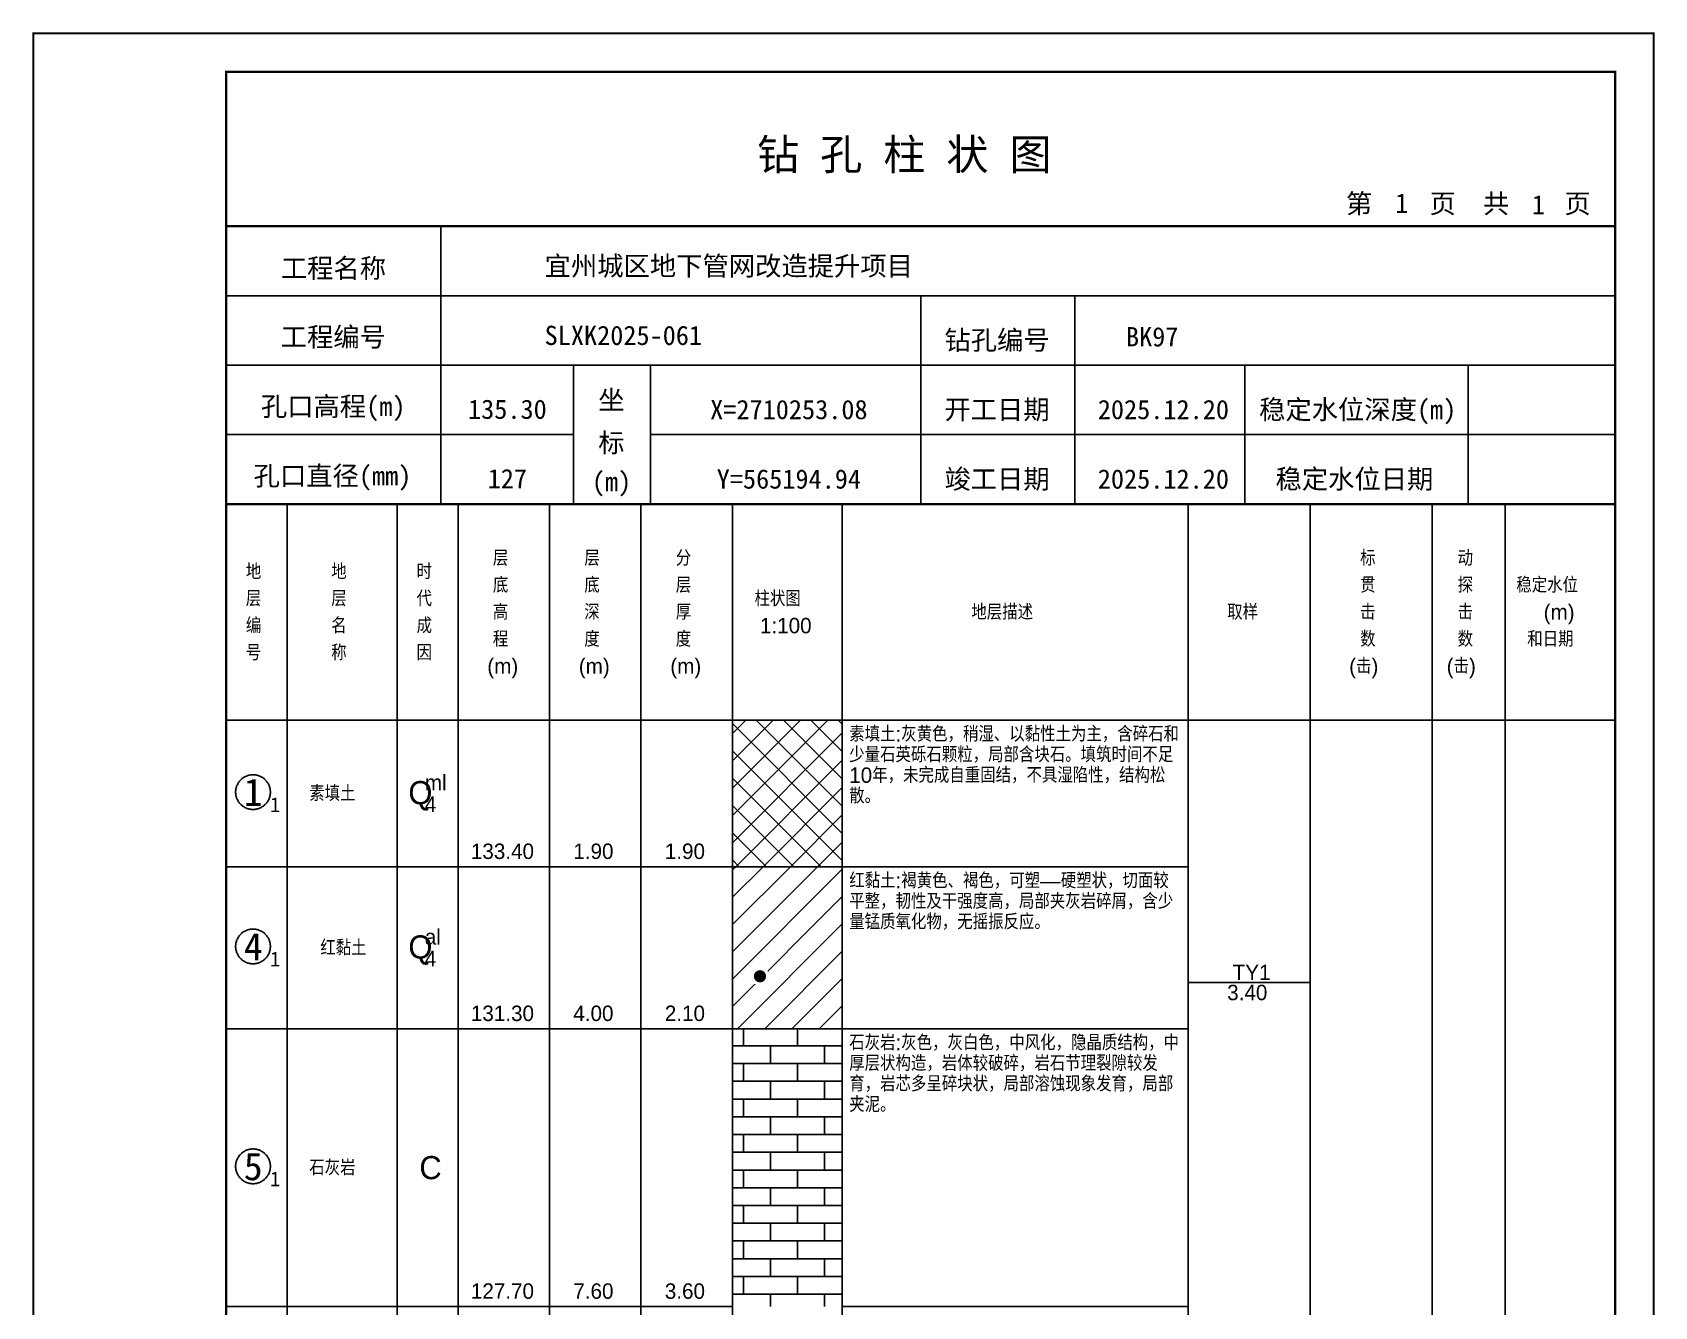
# Model space of a CAD drawing. Header units: millimetres. Extents: x 12489 to 89920, y 4630 to 4927.
# Drawn here: x 33609.3 to 33819.6, y 4761.7 to 4926.8 of the extents above; entities that cross this region are included whole.
import ezdxf
from ezdxf.enums import TextEntityAlignment as Align

# ---------------------------------------------------------------- set-up
doc = ezdxf.new("R2010")
doc.units = ezdxf.units.MM
doc.layers.add('GICAD_QUYANG', color=7, linetype='Continuous')
doc.layers.add('ZZT_TC', color=7, linetype='Continuous')
doc.styles.add('成果图图块', font='', dxfattribs={"height": 2.5})
doc.styles.add('成果图模板', font='')
doc.styles.add('成果图模板标题', font='simhei.ttf')
doc.styles.add('成果图表体', font='Comfont.shx', dxfattribs={"height": 2, "bigfont": 'Hztxt12a.shx'})
doc.styles.get('成果图图块').set_extended_font_data('FangSong_GB2312')
doc.styles.get('成果图模板').set_extended_font_data('FangSong_GB2312')

# ---------------------------------------------------------------- blocks, each defined once
blk = doc.blocks.new('DCBH-1-1-1144', base_point=(0.3, -0.11))
at = {"layer": 'ZZT_TC', "color": 7}
blk.add_polyline3d([(-0.19, 2.31, 0), (-0.3, 2.31, 0), (-0.41, 2.3, 0), (-0.52, 2.29, 0), (-0.63, 2.27, 0), (-0.73, 2.24, 0), (-0.84, 2.21, 0), (-0.95, 2.18, 0), (-1.05, 2.14, 0), (-1.15, 2.09, 0), (-1.25, 2.04, 0), (-1.35, 1.99, 0), (-1.44, 1.93, 0), (-1.53, 1.87, 0), (-1.62, 1.8, 0), (-1.7, 1.73, 0), (-1.78, 1.65, 0), (-1.86, 1.57, 0), (-1.93, 1.49, 0), (-2, 1.4, 0), (-2.06, 1.31, 0), (-2.12, 1.22, 0), (-2.17, 1.12, 0), (-2.22, 1.02, 0), (-2.27, 0.92, 0), (-2.31, 0.82, 0), (-2.34, 0.71, 0), (-2.37, 0.61, 0), (-2.4, 0.5, 0), (-2.41, 0.39, 0), (-2.43, 0.28, 0), (-2.44, 0.17, 0), (-2.44, 0.06, 0), (-2.44, -0.05, 0), (-2.43, -0.16, 0), (-2.41, -0.27, 0), (-2.4, -0.38, 0), (-2.37, -0.49, 0), (-2.34, -0.6, 0), (-2.31, -0.7, 0), (-2.27, -0.8, 0), (-2.22, -0.9, 0), (-2.17, -1, 0), (-2.12, -1.1, 0), (-2.06, -1.19, 0), (-2, -1.28, 0), (-1.93, -1.37, 0), (-1.86, -1.45, 0), (-1.78, -1.53, 0), (-1.7, -1.61, 0), (-1.62, -1.68, 0), (-1.53, -1.75, 0), (-1.44, -1.81, 0), (-1.35, -1.87, 0), (-1.25, -1.93, 0), (-1.15, -1.98, 0), (-1.05, -2.02, 0), (-0.95, -2.06, 0), (-0.84, -2.1, 0), (-0.73, -2.13, 0), (-0.63, -2.15, 0), (-0.52, -2.17, 0), (-0.41, -2.18, 0), (-0.3, -2.19, 0), (-0.19, -2.19, 0), (-0.08, -2.19, 0), (0.03, -2.18, 0), (0.14, -2.17, 0), (0.25, -2.15, 0), (0.36, -2.13, 0), (0.47, -2.1, 0), (0.57, -2.06, 0), (0.67, -2.02, 0), (0.77, -1.98, 0), (0.87, -1.93, 0), (0.97, -1.87, 0), (1.06, -1.81, 0), (1.15, -1.75, 0), (1.24, -1.68, 0), (1.32, -1.61, 0), (1.4, -1.53, 0), (1.48, -1.45, 0), (1.55, -1.37, 0), (1.62, -1.28, 0), (1.68, -1.19, 0), (1.74, -1.1, 0), (1.8, -1, 0), (1.85, -0.9, 0), (1.89, -0.8, 0), (1.93, -0.7, 0), (1.97, -0.6, 0), (2, -0.49, 0), (2.02, -0.38, 0), (2.04, -0.27, 0), (2.05, -0.16, 0), (2.06, -0.05, 0), (2.06, 0.06, 0), (2.06, 0.17, 0), (2.05, 0.28, 0), (2.04, 0.39, 0), (2.02, 0.5, 0), (2, 0.61, 0), (1.97, 0.71, 0), (1.93, 0.82, 0), (1.89, 0.92, 0), (1.85, 1.02, 0), (1.8, 1.12, 0), (1.74, 1.22, 0), (1.68, 1.31, 0), (1.62, 1.4, 0), (1.55, 1.49, 0), (1.48, 1.57, 0), (1.4, 1.65, 0), (1.32, 1.73, 0), (1.24, 1.8, 0), (1.15, 1.87, 0), (1.06, 1.93, 0), (0.97, 1.99, 0), (0.87, 2.04, 0), (0.77, 2.09, 0), (0.67, 2.14, 0), (0.57, 2.18, 0), (0.47, 2.21, 0), (0.36, 2.24, 0), (0.25, 2.27, 0), (0.14, 2.29, 0), (0.03, 2.3, 0), (-0.08, 2.31, 0), (-0.19, 2.31, 0)], dxfattribs=at)
at = {"style": '成果图图块'}
blk.add_text('1', height=3.57, dxfattribs=at).set_placement((-0.16, -1.74), align=Align.CENTER)
blk.add_text('1', height=1.91, dxfattribs=at).set_placement((2.03, -2.53))
blk = doc.blocks.new('DCBH-1-1-1145', base_point=(0.3, -0.11))
at = {"layer": 'ZZT_TC', "color": 7}
blk.add_polyline3d([(-0.19, 2.31, 0), (-0.3, 2.31, 0), (-0.41, 2.3, 0), (-0.52, 2.29, 0), (-0.63, 2.27, 0), (-0.73, 2.24, 0), (-0.84, 2.21, 0), (-0.95, 2.18, 0), (-1.05, 2.14, 0), (-1.15, 2.09, 0), (-1.25, 2.04, 0), (-1.35, 1.99, 0), (-1.44, 1.93, 0), (-1.53, 1.87, 0), (-1.62, 1.8, 0), (-1.7, 1.73, 0), (-1.78, 1.65, 0), (-1.86, 1.57, 0), (-1.93, 1.49, 0), (-2, 1.4, 0), (-2.06, 1.31, 0), (-2.12, 1.22, 0), (-2.17, 1.12, 0), (-2.22, 1.02, 0), (-2.27, 0.92, 0), (-2.31, 0.82, 0), (-2.34, 0.71, 0), (-2.37, 0.61, 0), (-2.4, 0.5, 0), (-2.41, 0.39, 0), (-2.43, 0.28, 0), (-2.44, 0.17, 0), (-2.44, 0.06, 0), (-2.44, -0.05, 0), (-2.43, -0.16, 0), (-2.41, -0.27, 0), (-2.4, -0.38, 0), (-2.37, -0.49, 0), (-2.34, -0.6, 0), (-2.31, -0.7, 0), (-2.27, -0.8, 0), (-2.22, -0.9, 0), (-2.17, -1, 0), (-2.12, -1.1, 0), (-2.06, -1.19, 0), (-2, -1.28, 0), (-1.93, -1.37, 0), (-1.86, -1.45, 0), (-1.78, -1.53, 0), (-1.7, -1.61, 0), (-1.62, -1.68, 0), (-1.53, -1.75, 0), (-1.44, -1.81, 0), (-1.35, -1.87, 0), (-1.25, -1.93, 0), (-1.15, -1.98, 0), (-1.05, -2.02, 0), (-0.95, -2.06, 0), (-0.84, -2.1, 0), (-0.73, -2.13, 0), (-0.63, -2.15, 0), (-0.52, -2.17, 0), (-0.41, -2.18, 0), (-0.3, -2.19, 0), (-0.19, -2.19, 0), (-0.08, -2.19, 0), (0.03, -2.18, 0), (0.14, -2.17, 0), (0.25, -2.15, 0), (0.36, -2.13, 0), (0.47, -2.1, 0), (0.57, -2.06, 0), (0.67, -2.02, 0), (0.77, -1.98, 0), (0.87, -1.93, 0), (0.97, -1.87, 0), (1.06, -1.81, 0), (1.15, -1.75, 0), (1.24, -1.68, 0), (1.32, -1.61, 0), (1.4, -1.53, 0), (1.48, -1.45, 0), (1.55, -1.37, 0), (1.62, -1.28, 0), (1.68, -1.19, 0), (1.74, -1.1, 0), (1.8, -1, 0), (1.85, -0.9, 0), (1.89, -0.8, 0), (1.93, -0.7, 0), (1.97, -0.6, 0), (2, -0.49, 0), (2.02, -0.38, 0), (2.04, -0.27, 0), (2.05, -0.16, 0), (2.06, -0.05, 0), (2.06, 0.06, 0), (2.06, 0.17, 0), (2.05, 0.28, 0), (2.04, 0.39, 0), (2.02, 0.5, 0), (2, 0.61, 0), (1.97, 0.71, 0), (1.93, 0.82, 0), (1.89, 0.92, 0), (1.85, 1.02, 0), (1.8, 1.12, 0), (1.74, 1.22, 0), (1.68, 1.31, 0), (1.62, 1.4, 0), (1.55, 1.49, 0), (1.48, 1.57, 0), (1.4, 1.65, 0), (1.32, 1.73, 0), (1.24, 1.8, 0), (1.15, 1.87, 0), (1.06, 1.93, 0), (0.97, 1.99, 0), (0.87, 2.04, 0), (0.77, 2.09, 0), (0.67, 2.14, 0), (0.57, 2.18, 0), (0.47, 2.21, 0), (0.36, 2.24, 0), (0.25, 2.27, 0), (0.14, 2.29, 0), (0.03, 2.3, 0), (-0.08, 2.31, 0), (-0.19, 2.31, 0)], dxfattribs=at)
at = {"style": '成果图图块'}
blk.add_text('4', height=3.57, dxfattribs=at).set_placement((-0.16, -1.74), align=Align.CENTER)
blk.add_text('1', height=1.91, dxfattribs=at).set_placement((2.03, -2.53))
blk = doc.blocks.new('DCBH-1-1-1146', base_point=(0.3, -0.11))
at = {"layer": 'ZZT_TC', "color": 7}
blk.add_polyline3d([(-0.19, 2.31, 0), (-0.3, 2.31, 0), (-0.41, 2.3, 0), (-0.52, 2.29, 0), (-0.63, 2.27, 0), (-0.73, 2.24, 0), (-0.84, 2.21, 0), (-0.95, 2.18, 0), (-1.05, 2.14, 0), (-1.15, 2.09, 0), (-1.25, 2.04, 0), (-1.35, 1.99, 0), (-1.44, 1.93, 0), (-1.53, 1.87, 0), (-1.62, 1.8, 0), (-1.7, 1.73, 0), (-1.78, 1.65, 0), (-1.86, 1.57, 0), (-1.93, 1.49, 0), (-2, 1.4, 0), (-2.06, 1.31, 0), (-2.12, 1.22, 0), (-2.17, 1.12, 0), (-2.22, 1.02, 0), (-2.27, 0.92, 0), (-2.31, 0.82, 0), (-2.34, 0.71, 0), (-2.37, 0.61, 0), (-2.4, 0.5, 0), (-2.41, 0.39, 0), (-2.43, 0.28, 0), (-2.44, 0.17, 0), (-2.44, 0.06, 0), (-2.44, -0.05, 0), (-2.43, -0.16, 0), (-2.41, -0.27, 0), (-2.4, -0.38, 0), (-2.37, -0.49, 0), (-2.34, -0.6, 0), (-2.31, -0.7, 0), (-2.27, -0.8, 0), (-2.22, -0.9, 0), (-2.17, -1, 0), (-2.12, -1.1, 0), (-2.06, -1.19, 0), (-2, -1.28, 0), (-1.93, -1.37, 0), (-1.86, -1.45, 0), (-1.78, -1.53, 0), (-1.7, -1.61, 0), (-1.62, -1.68, 0), (-1.53, -1.75, 0), (-1.44, -1.81, 0), (-1.35, -1.87, 0), (-1.25, -1.93, 0), (-1.15, -1.98, 0), (-1.05, -2.02, 0), (-0.95, -2.06, 0), (-0.84, -2.1, 0), (-0.73, -2.13, 0), (-0.63, -2.15, 0), (-0.52, -2.17, 0), (-0.41, -2.18, 0), (-0.3, -2.19, 0), (-0.19, -2.19, 0), (-0.08, -2.19, 0), (0.03, -2.18, 0), (0.14, -2.17, 0), (0.25, -2.15, 0), (0.36, -2.13, 0), (0.47, -2.1, 0), (0.57, -2.06, 0), (0.67, -2.02, 0), (0.77, -1.98, 0), (0.87, -1.93, 0), (0.97, -1.87, 0), (1.06, -1.81, 0), (1.15, -1.75, 0), (1.24, -1.68, 0), (1.32, -1.61, 0), (1.4, -1.53, 0), (1.48, -1.45, 0), (1.55, -1.37, 0), (1.62, -1.28, 0), (1.68, -1.19, 0), (1.74, -1.1, 0), (1.8, -1, 0), (1.85, -0.9, 0), (1.89, -0.8, 0), (1.93, -0.7, 0), (1.97, -0.6, 0), (2, -0.49, 0), (2.02, -0.38, 0), (2.04, -0.27, 0), (2.05, -0.16, 0), (2.06, -0.05, 0), (2.06, 0.06, 0), (2.06, 0.17, 0), (2.05, 0.28, 0), (2.04, 0.39, 0), (2.02, 0.5, 0), (2, 0.61, 0), (1.97, 0.71, 0), (1.93, 0.82, 0), (1.89, 0.92, 0), (1.85, 1.02, 0), (1.8, 1.12, 0), (1.74, 1.22, 0), (1.68, 1.31, 0), (1.62, 1.4, 0), (1.55, 1.49, 0), (1.48, 1.57, 0), (1.4, 1.65, 0), (1.32, 1.73, 0), (1.24, 1.8, 0), (1.15, 1.87, 0), (1.06, 1.93, 0), (0.97, 1.99, 0), (0.87, 2.04, 0), (0.77, 2.09, 0), (0.67, 2.14, 0), (0.57, 2.18, 0), (0.47, 2.21, 0), (0.36, 2.24, 0), (0.25, 2.27, 0), (0.14, 2.29, 0), (0.03, 2.3, 0), (-0.08, 2.31, 0), (-0.19, 2.31, 0)], dxfattribs=at)
at = {"style": '成果图图块'}
blk.add_text('5', height=3.57, dxfattribs=at).set_placement((-0.16, -1.74), align=Align.CENTER)
blk.add_text('1', height=1.91, dxfattribs=at).set_placement((2.03, -2.53))
blk = doc.blocks.new('gkqy1.dwg', base_point=(0.8, 0))
blk.add_wipeout([(-0.2, -0.2), (1.8, -0.2), (1.8, 1.8), (-0.2, 1.8)])
at = {"layer": 'GICAD_QUYANG'}
h = blk.add_hatch(color=7, dxfattribs=at)
edge = h.paths.add_edge_path()
edge.add_arc((0.8, 0.8), 0.8, 0, 360)
blk = doc.blocks.new('钻孔柱状图路桥昇龙制图梁世成校核莫家里.dwg97', base_point=(25, 236))
for p, q in [((52.82, 236), (52.82, 272)), ((25, 263), (205, 263)), ((115, 236), (115, 263)), ((135, 236), (135, 263)), ((25, 254), (205, 254)), ((70, 236), (70, 254)), ((80, 236), (80, 254)), ((157, 236), (157, 254)), ((185.95, 236), (185.95, 254)), ((25, 245), (70, 245)), ((80, 245), (205, 245))]:
    blk.add_line(p, q)
for points, const_width in [([(0, 0), (210, 0), (210, 297), (0, 297)], 0.25), ([(25, 5), (205, 5), (205, 292), (25, 292)], 0.3)]:
    blk.add_lwpolyline(points, close=True, dxfattribs=dict(const_width=const_width))
at = {"const_width": 0.3}
for points in [[(25, 272), (205, 272)], [(25, 236), (205, 236)]]:
    blk.add_lwpolyline(points, dxfattribs=at)
for s, height, style, p in [('钻 孔 柱 状 图', 4, '成果图模板标题', (93.8, 279.31)), ('第', 2.5, '成果图模板', (170.12, 273.7)), ('页', 2.5, '成果图模板', (180.96, 273.7)), ('共', 2.5, '成果图模板', (187.88, 273.7)), ('页', 2.5, '成果图模板', (198.44, 273.7)), ('工程名称', 2.5, '成果图模板', (32.07, 265.32)), ('宜州城区地下管网改造提升项目', 2.5, '成果图模板', (66.26, 265.61)), ('工程编号', 2.5, '成果图模板', (32.05, 256.41)), ('SLXK2025-061', 2.5, '成果图模板', (66.26, 256.61)), ('钻孔编号', 2.5, '成果图模板', (118.08, 256)), ('BK97', 2.5, '成果图模板', (141.61, 256.43)), ('孔口高程(m)', 2.5, '成果图模板', (29.48, 247.41)), ('坐', 2.5, '成果图模板', (73.21, 248.24)), ('开工日期', 2.5, '成果图模板', (118.08, 247)), ('稳定水位深度(m)', 2.5, '成果图模板', (158.86, 247)), ('标', 2.5, '成果图模板', (73.21, 242.7)), ('孔口直径(mm)', 2.5, '成果图模板', (28.54, 238.41)), ('(m) ', 2.5, '成果图模板', (72.38, 237.65)), ('竣工日期', 2.5, '成果图模板', (118.08, 238)), ('稳定水位日期', 2.5, '成果图模板', (160.99, 238))]:
    blk.add_text(s, height=height, dxfattribs=dict(style=style)).set_placement(p)
at = {"style": '成果图模板'}
for s, p in [('1', (177.35, 273.74)), ('1', (195.08, 273.53)), ('135.30', (61.43, 247.04)), ('X=2710253.08', (97.92, 247)), ('2025.12.20', (146.46, 247)), ('127', (61.43, 238.04)), ('Y=565194.94', (97.92, 238)), ('2025.12.20', (146.46, 238))]:
    blk.add_text(s, height=2.5, dxfattribs=at).set_placement(p, align=Align.CENTER)

msp = doc.modelspace()

# ---------------------------------------------------------------- hatches: boundary and pattern name
at = {"linetype": 'Continuous'}
h = msp.add_hatch(dxfattribs=at)
h.set_pattern_fill('GKSTT', scale=0.5, style=0, pattern_type=2)
h.set_pattern_definition([(45, (0, 0), (-1.76776695, 1.76776695), []), (135, (0, 0), (-1.76776695, -1.76776695), [])])
h.paths.add_polyline_path([(33700.06, 4818.71), (33714.29, 4818.71), (33714.29, 4837.71), (33700.06, 4837.71)])
h = msp.add_hatch(dxfattribs=at)
h.set_pattern_fill('GKNXT', scale=0.5, style=0, pattern_type=2)
h.set_pattern_definition([(45, (0, 0), (-1.76776695, 1.76776695), [])])
h.paths.add_polyline_path([(33700.06, 4797.71), (33714.29, 4797.71), (33714.29, 4818.71), (33700.06, 4818.71)])
h = msp.add_hatch(dxfattribs=at)
h.set_pattern_fill('GKSHY', scale=0.5, style=0, pattern_type=2)
h.set_pattern_definition([(0, (0, 0), (0, 2.3), []), (90, (0, 0), (-3.5, 2.3), [2.3, -2.3])])
h.paths.add_polyline_path([(33700.06, 4761.71), (33714.29, 4761.71), (33714.29, 4797.71), (33700.06, 4797.71)])

# ---------------------------------------------------------------- linework, layer by layer
at = {"color": 0}
for p, q in [((33634.45, 4837.71), (33642.35, 4837.71)), ((33634.45, 4818.71), (33634.45, 4837.71)), ((33642.35, 4818.71), (33642.35, 4837.71)), ((33634.45, 4818.71), (33642.35, 4818.71)), ((33634.45, 4818.71), (33642.35, 4818.71)), ((33634.45, 4797.71), (33634.45, 4818.71)), ((33642.35, 4797.71), (33642.35, 4818.71)), ((33634.45, 4797.71), (33642.35, 4797.71)), ((33634.45, 4797.71), (33642.35, 4797.71)), ((33634.45, 4761.71), (33634.45, 4797.71)), ((33642.35, 4761.71), (33642.35, 4797.71)), ((33634.45, 4761.71), (33642.35, 4761.71))]:
    msp.add_line(p, q, dxfattribs=at)
for points in [[(33634.45, 4865.71), (33642.35, 4865.71)], [(33634.45, 4837.71), (33634.45, 4865.71)], [(33642.35, 4837.71), (33642.35, 4865.71)], [(33642.35, 4865.71), (33656.58, 4865.71)], [(33642.35, 4837.71), (33642.35, 4865.71)], [(33656.58, 4837.71), (33656.58, 4865.71)], [(33656.58, 4865.71), (33664.49, 4865.71)], [(33656.58, 4837.71), (33656.58, 4865.71)], [(33664.49, 4837.71), (33664.49, 4865.71)], [(33664.49, 4865.71), (33676.35, 4865.71)], [(33664.49, 4837.71), (33664.49, 4865.71)], [(33676.35, 4837.71), (33676.35, 4865.71)], [(33676.35, 4865.71), (33688.2, 4865.71)], [(33676.35, 4837.71), (33676.35, 4865.71)], [(33688.2, 4837.71), (33688.2, 4865.71)], [(33688.2, 4865.71), (33700.06, 4865.71)], [(33688.2, 4837.71), (33688.2, 4865.71)], [(33700.06, 4837.71), (33700.06, 4865.71)], [(33700.06, 4865.71), (33714.29, 4865.71)], [(33700.06, 4837.71), (33700.06, 4865.71)], [(33714.29, 4837.71), (33714.29, 4865.71)], [(33714.29, 4865.71), (33759.11, 4865.71)], [(33714.29, 4837.71), (33714.29, 4865.71)], [(33759.11, 4837.71), (33759.11, 4865.71)], [(33759.11, 4865.71), (33774.92, 4865.71)], [(33759.11, 4837.71), (33759.11, 4865.71)], [(33774.92, 4837.71), (33774.92, 4865.71)], [(33774.92, 4865.71), (33790.73, 4865.71)], [(33774.92, 4837.71), (33774.92, 4865.71)], [(33790.73, 4837.71), (33790.73, 4865.71)], [(33790.73, 4865.71), (33800.22, 4865.71)], [(33790.73, 4837.71), (33790.73, 4865.71)], [(33800.22, 4837.71), (33800.22, 4865.71)], [(33800.22, 4865.71), (33814.45, 4865.71)], [(33800.22, 4837.71), (33800.22, 4865.71)], [(33814.45, 4837.71), (33814.45, 4865.71)], [(33634.45, 4837.71), (33642.35, 4837.71)], [(33634.45, 4643.71), (33634.45, 4837.71)], [(33634.45, 4837.71), (33642.35, 4837.71)], [(33642.35, 4643.71), (33642.35, 4837.71)], [(33642.35, 4837.71), (33656.58, 4837.71)], [(33642.35, 4643.71), (33642.35, 4837.71)], [(33642.35, 4837.71), (33656.58, 4837.71)], [(33642.35, 4837.71), (33656.58, 4837.71)], [(33642.35, 4818.71), (33642.35, 4837.71)], [(33656.58, 4643.71), (33656.58, 4837.71)], [(33656.58, 4818.71), (33656.58, 4837.71)], [(33656.58, 4837.71), (33664.49, 4837.71)], [(33656.58, 4643.71), (33656.58, 4837.71)], [(33656.58, 4837.71), (33664.49, 4837.71)], [(33656.58, 4837.71), (33664.49, 4837.71)], [(33656.58, 4818.71), (33656.58, 4837.71)], [(33664.49, 4643.71), (33664.49, 4837.71)], [(33664.49, 4818.71), (33664.49, 4837.71)], [(33664.49, 4837.71), (33676.35, 4837.71)], [(33664.49, 4643.71), (33664.49, 4837.71)], [(33664.49, 4837.71), (33676.35, 4837.71)], [(33664.49, 4837.71), (33676.35, 4837.71)], [(33664.49, 4818.71), (33664.49, 4837.71)], [(33676.35, 4643.71), (33676.35, 4837.71)], [(33676.35, 4818.71), (33676.35, 4837.71)], [(33676.35, 4837.71), (33688.2, 4837.71)], [(33676.35, 4643.71), (33676.35, 4837.71)], [(33676.35, 4837.71), (33688.2, 4837.71)], [(33676.35, 4837.71), (33688.2, 4837.71)], [(33676.35, 4818.71), (33676.35, 4837.71)], [(33688.2, 4643.71), (33688.2, 4837.71)], [(33688.2, 4818.71), (33688.2, 4837.71)], [(33688.2, 4837.71), (33700.06, 4837.71)], [(33688.2, 4643.71), (33688.2, 4837.71)], [(33688.2, 4837.71), (33700.06, 4837.71)], [(33688.2, 4837.71), (33700.06, 4837.71)], [(33688.2, 4818.71), (33688.2, 4837.71)], [(33700.06, 4643.71), (33700.06, 4837.71)], [(33700.06, 4818.71), (33700.06, 4837.71)], [(33700.06, 4837.71), (33714.29, 4837.71)], [(33700.06, 4643.71), (33700.06, 4837.71)], [(33700.06, 4837.71), (33714.29, 4837.71)], [(33714.29, 4643.71), (33714.29, 4837.71)], [(33714.29, 4837.71), (33759.11, 4837.71)], [(33714.29, 4643.71), (33714.29, 4837.71)], [(33714.29, 4837.71), (33759.11, 4837.71)], [(33714.29, 4837.71), (33759.11, 4837.71)], [(33714.29, 4818.71), (33714.29, 4837.71)], [(33759.11, 4643.71), (33759.11, 4837.71)], [(33759.11, 4818.71), (33759.11, 4837.71)], [(33759.11, 4837.71), (33774.92, 4837.71)], [(33759.11, 4643.71), (33759.11, 4837.71)], [(33759.11, 4837.71), (33774.92, 4837.71)], [(33774.92, 4643.71), (33774.92, 4837.71)], [(33774.92, 4837.71), (33790.73, 4837.71)], [(33774.92, 4643.71), (33774.92, 4837.71)], [(33774.92, 4837.71), (33790.73, 4837.71)], [(33790.73, 4643.71), (33790.73, 4837.71)], [(33790.73, 4837.71), (33800.22, 4837.71)], [(33790.73, 4643.71), (33790.73, 4837.71)], [(33790.73, 4837.71), (33800.22, 4837.71)], [(33800.22, 4643.71), (33800.22, 4837.71)], [(33800.22, 4837.71), (33814.45, 4837.71)], [(33800.22, 4643.71), (33800.22, 4837.71)], [(33800.22, 4837.71), (33814.45, 4837.71)], [(33814.45, 4643.71), (33814.45, 4837.71)], [(33642.35, 4818.71), (33656.58, 4818.71)], [(33642.35, 4818.71), (33656.58, 4818.71)], [(33642.35, 4797.71), (33642.35, 4818.71)], [(33656.58, 4797.71), (33656.58, 4818.71)], [(33656.58, 4818.71), (33664.49, 4818.71)], [(33656.58, 4818.71), (33664.49, 4818.71)], [(33656.58, 4797.71), (33656.58, 4818.71)], [(33664.49, 4797.71), (33664.49, 4818.71)], [(33664.49, 4818.71), (33676.35, 4818.71)], [(33664.49, 4818.71), (33676.35, 4818.71)], [(33664.49, 4797.71), (33664.49, 4818.71)], [(33676.35, 4797.71), (33676.35, 4818.71)], [(33676.35, 4818.71), (33688.2, 4818.71)], [(33676.35, 4818.71), (33688.2, 4818.71)], [(33676.35, 4797.71), (33676.35, 4818.71)], [(33688.2, 4797.71), (33688.2, 4818.71)], [(33688.2, 4818.71), (33700.06, 4818.71)], [(33688.2, 4818.71), (33700.06, 4818.71)], [(33688.2, 4797.71), (33688.2, 4818.71)], [(33700.06, 4797.71), (33700.06, 4818.71)], [(33714.29, 4818.71), (33759.11, 4818.71)], [(33714.29, 4818.71), (33759.11, 4818.71)], [(33714.29, 4797.71), (33714.29, 4818.71)], [(33759.11, 4797.71), (33759.11, 4818.71)], [(33759.11, 4803.71), (33774.92, 4803.71)], [(33642.35, 4797.71), (33656.58, 4797.71)], [(33642.35, 4797.71), (33656.58, 4797.71)], [(33642.35, 4761.71), (33642.35, 4797.71)], [(33656.58, 4761.71), (33656.58, 4797.71)], [(33656.58, 4797.71), (33664.49, 4797.71)], [(33656.58, 4797.71), (33664.49, 4797.71)], [(33656.58, 4761.71), (33656.58, 4797.71)], [(33664.49, 4761.71), (33664.49, 4797.71)], [(33664.49, 4797.71), (33676.35, 4797.71)], [(33664.49, 4797.71), (33676.35, 4797.71)], [(33664.49, 4761.71), (33664.49, 4797.71)], [(33676.35, 4761.71), (33676.35, 4797.71)], [(33676.35, 4797.71), (33688.2, 4797.71)], [(33676.35, 4797.71), (33688.2, 4797.71)], [(33676.35, 4761.71), (33676.35, 4797.71)], [(33688.2, 4761.71), (33688.2, 4797.71)], [(33688.2, 4797.71), (33700.06, 4797.71)], [(33688.2, 4797.71), (33700.06, 4797.71)], [(33688.2, 4761.71), (33688.2, 4797.71)], [(33700.06, 4761.71), (33700.06, 4797.71)], [(33714.29, 4797.71), (33759.11, 4797.71)], [(33714.29, 4797.71), (33759.11, 4797.71)], [(33714.29, 4761.71), (33714.29, 4797.71)], [(33759.11, 4761.71), (33759.11, 4797.71)], [(33642.35, 4761.71), (33656.58, 4761.71)], [(33656.58, 4761.71), (33664.49, 4761.71)], [(33664.49, 4761.71), (33676.35, 4761.71)], [(33676.35, 4761.71), (33688.2, 4761.71)], [(33688.2, 4761.71), (33700.06, 4761.71)], [(33714.29, 4761.71), (33759.11, 4761.71)]]:
    msp.add_lwpolyline(points, dxfattribs=at)
at = {"color": 7, "flags": 128}
for points in [[(33700.06, 4818.71), (33714.29, 4818.71)], [(33700.06, 4797.71), (33714.29, 4797.71)]]:
    msp.add_lwpolyline(points, dxfattribs=at)

# ---------------------------------------------------------------- block references
for name, p in [('DCBH-1-1-1144', (33638.4, 4828.21)), ('DCBH-1-1-1145', (33638.4, 4808.21)), ('DCBH-1-1-1146', (33638.4, 4779.71))]:
    msp.add_blockref(name, p)

# ---------------------------------------------------------------- texts
at = {"color": 0, "style": '成果图表体'}
for s, height, p in [('层', 2, (33669, 4857.71)), ('层', 2, (33680.85, 4857.71)), ('分', 2, (33692.71, 4857.71)), ('标', 2, (33781.41, 4857.71)), ('动', 2, (33794.05, 4857.71)), ('地', 2, (33636.98, 4855.96)), ('地', 2, (33648.05, 4855.96)), ('时', 2, (33659.11, 4855.96)), ('底', 2, (33669, 4854.21)), ('底', 2, (33680.85, 4854.21)), ('层', 2, (33692.71, 4854.21)), ('贯', 2, (33781.41, 4854.21)), ('探', 2, (33794.05, 4854.21)), ('稳定水位', 2, (33801.65, 4854.21)), ('层', 2, (33636.98, 4852.46)), ('层', 2, (33648.05, 4852.46)), ('代', 2, (33659.11, 4852.46)), ('高', 2, (33669, 4850.71)), ('深', 2, (33680.85, 4850.71)), ('厚', 2, (33692.71, 4850.71)), ('柱状图', 2, (33702.91, 4852.46)), ('地层描述', 2, (33731.02, 4850.71)), ('取样', 2, (33764.18, 4850.71)), ('击', 2, (33781.41, 4850.71)), ('击', 2, (33794.05, 4850.71)), ('(m)', 2, (33805.2, 4850.71)), ('编', 2, (33636.98, 4848.96)), ('名', 2, (33648.05, 4848.96)), ('成', 2, (33659.11, 4848.96)), ('1:100', 2, (33703.62, 4848.96)), ('程', 2, (33669, 4847.21)), ('度', 2, (33680.85, 4847.21)), ('度', 2, (33692.71, 4847.21)), ('数', 2, (33781.41, 4847.21)), ('数', 2, (33794.05, 4847.21)), ('和日期', 2, (33803.07, 4847.21)), ('号', 2, (33636.98, 4845.46)), ('称', 2, (33648.05, 4845.46)), ('因', 2, (33659.11, 4845.46)), ('(m)', 2, (33668.28, 4843.71)), ('(m)', 2, (33680.14, 4843.71)), ('(m)', 2, (33692, 4843.71)), ('(击)', 2, (33779.99, 4843.71)), ('(击)', 2, (33792.63, 4843.71)), ('Q', 3, (33658.05, 4826.81)), ('ml', 2, (33660.18, 4828.61)), ('素填土', 2, (33645.2, 4827.21)), ('4', 2, (33660.18, 4825.81)), ('133.40', 2, (33666.15, 4819.71)), ('1.90', 2, (33679.43, 4819.71)), ('1.90', 2, (33691.29, 4819.71)), ('al', 2, (33660.18, 4808.61)), ('红黏土', 2, (33646.63, 4807.21)), ('Q', 3, (33658.05, 4806.81)), ('4', 2, (33660.18, 4805.81)), ('TY1', 2, (33764.89, 4804.01)), ('3.40', 2, (33764.18, 4801.41)), ('131.30', 2, (33666.15, 4798.71)), ('4.00', 2, (33679.43, 4798.71)), ('2.10', 2, (33691.29, 4798.71)), ('C', 3, (33659.47, 4778.21)), ('石灰岩', 2, (33645.2, 4778.71)), ('127.70', 2, (33666.15, 4762.71)), ('7.60', 2, (33679.43, 4762.71)), ('3.60', 2, (33691.29, 4762.71))]:
    msp.add_text(s, height=height, dxfattribs=at).set_placement(p)
at = {"color": 0, "char_height": 2, "width": 43.0292, "attachment_point": 1, "line_spacing_factor": 0.8, "style": '成果图表体'}
for s, insert in [('素填土:灰黄色，稍湿、以黏性土为主，含碎石和少量石英砾石颗粒，局部含块石。填筑时间不足10年，未完成自重固结，不具湿陷性，结构松散。', (33715.19, 4836.91)), ('红黏土:褐黄色、褐色，可塑—硬塑状，切面较平整，韧性及干强度高，局部夹灰岩碎屑，含少量锰质氧化物，无摇振反应。', (33715.19, 4817.91)), ('石灰岩:灰色，灰白色，中风化，隐晶质结构，中厚层状构造，岩体较破碎，岩石节理裂隙较发育，岩芯多呈碎块状，局部溶蚀现象发育，局部夹泥。', (33715.19, 4796.91))]:
    msp.add_mtext(s, dxfattribs=dict(at, insert=insert))

# ---------------------------------------------------------------- next in the draw order: block references
msp.add_blockref('gkqy1.dwg', (33703.62, 4803.71))

# ---------------------------------------------------------------- next in the draw order: block references
msp.add_blockref('钻孔柱状图路桥昇龙制图梁世成校核莫家里.dwg97', (33634.45, 4865.71))

doc.saveas('drawing.dxf')
